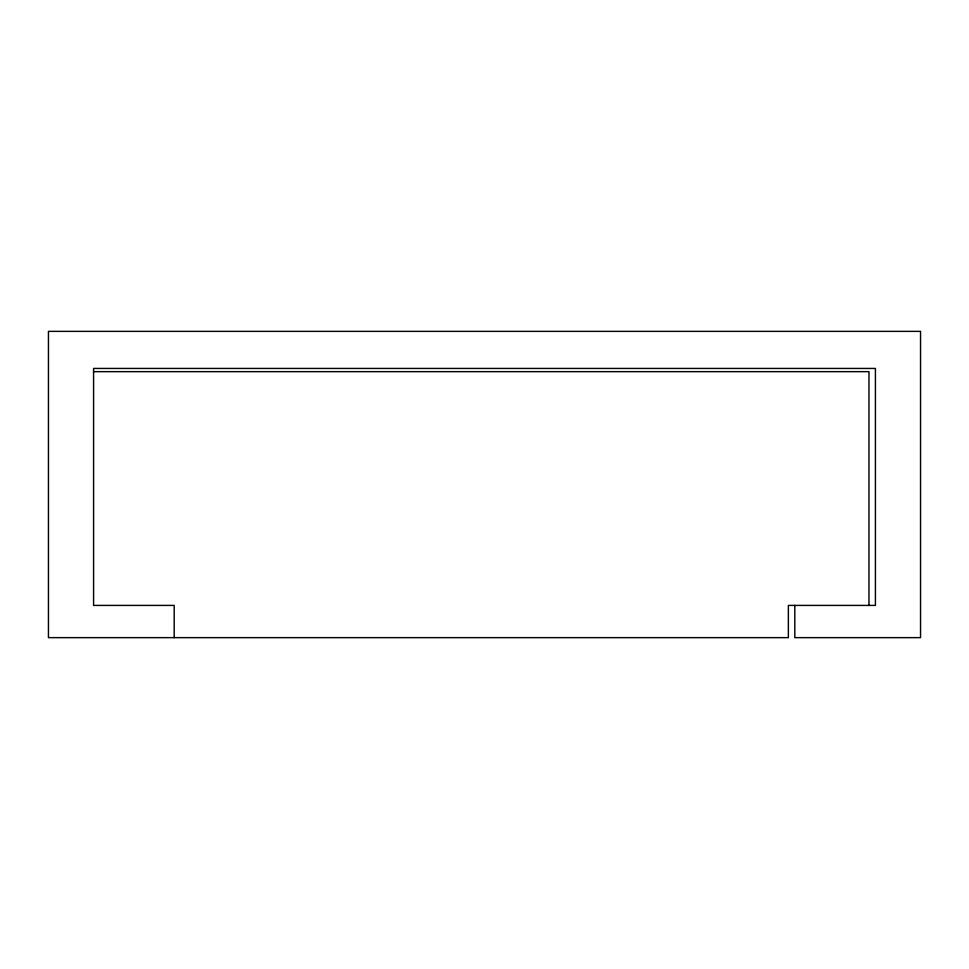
<?xml version="1.0" encoding="UTF-8"?>
<svg xmlns="http://www.w3.org/2000/svg" width="969" height="969" viewBox="0 0 969 969"><rect width="100%" height="100%" fill="white"/><g stroke="black" fill="none" stroke-linecap="round" stroke-linejoin="round"><path stroke-width="1.45" d="M93.581 371.66L868.963 371.66L868.963 605.407M794.81 605.407L794.81 637.638L920.55 637.638L920.55 331.362L48.45 331.362L48.45 637.638L788.366 637.638L788.366 605.407L875.419 605.407L875.419 368.438L93.581 368.438L93.581 605.407L174.19 605.407L174.19 637.638"/></g></svg>
